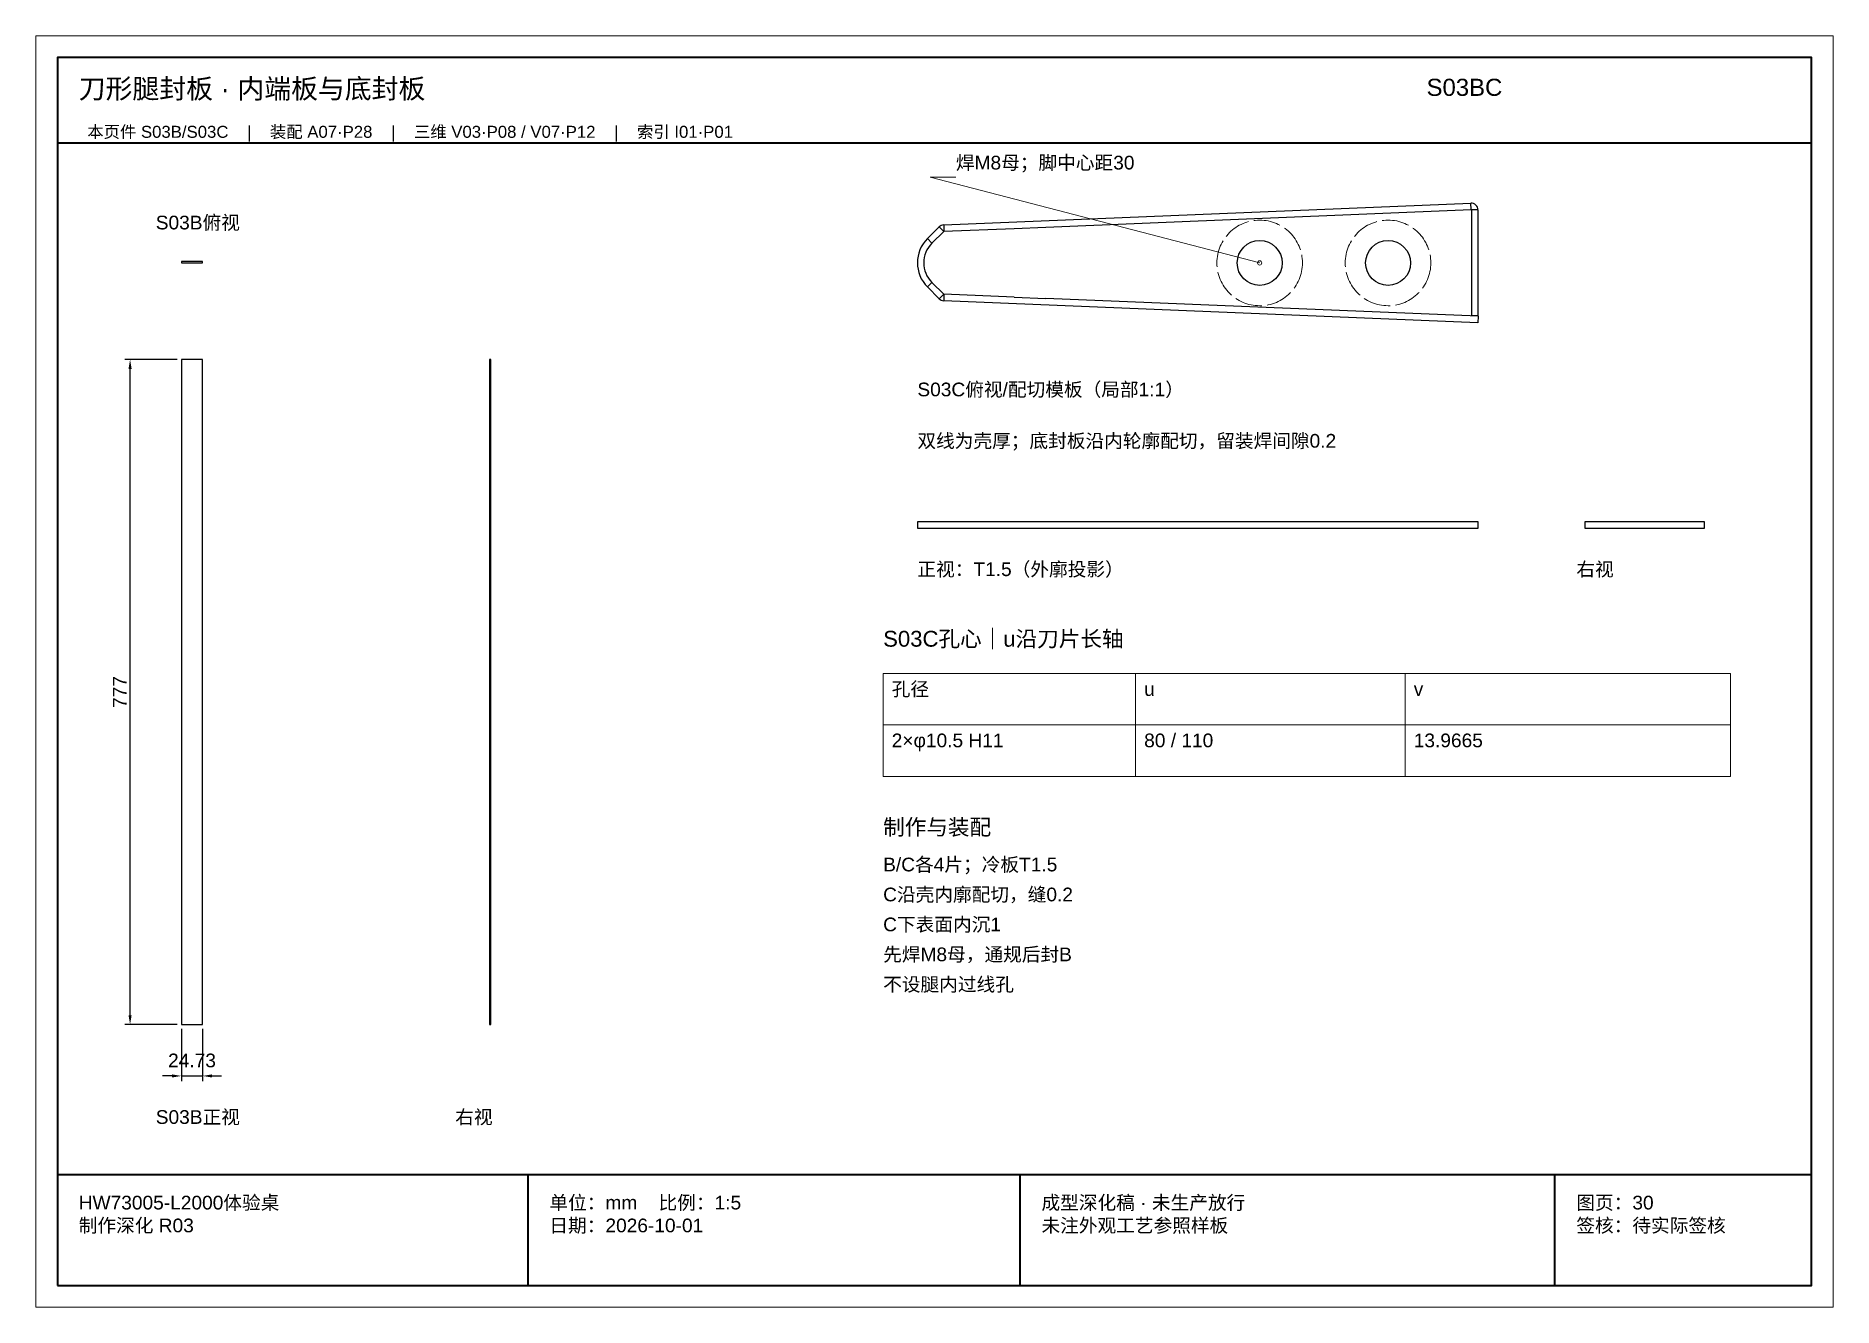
# Paper-space layout 'S03BC' of a CAD drawing. Header units: millimetres. Extents: x 0 to 420, y 0 to 297.
# The model-space entities are those that its viewports show. They can reach past a viewport. Long polylines and large blocks are cut down to what shows.
import ezdxf

# ---------------------------------------------------------------- set-up
doc = ezdxf.new("R2010")
doc.units = ezdxf.units.MM
doc.linetypes.add('DASHED', pattern=[1.524, 1.27, -0.254])
for name, color, linetype, lineweight in [('DIM', 7, 'Continuous', 13), ('FRAME', 7, 'Continuous', 35), ('HIDDEN', 8, 'DASHED', 13), ('NOTE', 7, 'Continuous', 18), ('OUTLINE', 7, 'Continuous', 25)]:
    doc.layers.add(name, color=color, linetype=linetype, lineweight=lineweight)
doc.styles.add('CN', font='Arial Unicode.ttf')
doc.dimstyles.new('D5_A3', dxfattribs={"dimtxt": 16, "dimasz": 11, "dimexe": 6, "dimexo": 5, "dimgap": 4, "dimtad": 1, "dimdsep": 46, "dimtxsty": 'CN', "dimcen": 2.5, "dimclrd": 7, "dimclre": 7, "dimclrt": 7, "dimazin": 3, "dimtfac": 1, "dimtmove": 0, "dimatfit": 3})

msp = doc.modelspace()

# ---------------------------------------------------------------- linework, layer by layer
at = {"layer": 'DIM'}
msp.add_lwpolyline([(169430, 1219.832), (169045, 1320), (169075, 1320)], dxfattribs=at)
for points in [[(168990, 680), (169285, 680), (169285, 740), (168990, 740)], [(169285, 680), (169600, 680), (169600, 740), (169285, 740)], [(169600, 680), (169980, 680), (169980, 740), (169600, 740)], [(168990, 620), (169285, 620), (169285, 680), (168990, 680)], [(169285, 620), (169600, 620), (169600, 680), (169285, 680)], [(169600, 620), (169980, 620), (169980, 680), (169600, 680)]]:
    msp.add_lwpolyline(points, close=True, dxfattribs=at)
msp.add_circle((169430, 1219.832), 2.5, dxfattribs=at)
at = {"layer": 'FRAME'}
for p, q in [((168025, 1360), (170075, 1360)), ((168025, 155), (170075, 155)), ((168575, 25), (168575, 155)), ((169150, 25), (169150, 155)), ((169775, 25), (169775, 155))]:
    msp.add_line(p, q, dxfattribs=at)
msp.add_lwpolyline([(168025, 25), (170075, 25), (170075, 1460), (168025, 1460)], close=True, dxfattribs=at)
at = {"layer": 'HIDDEN'}
for centre in [(169430, 1219.832), (169580, 1219.832)]:
    msp.add_circle(centre, 50, dxfattribs=at)
at = {"layer": 'OUTLINE'}
for p, q in [((169060.746, 1264.323), (169676.671, 1289.657)), ((169180.266, 1261.732), (169676.979, 1282.164)), ((169676.979, 1282.164), (169676.671, 1289.657)), ((169677.5, 1281.664), (169677.5, 1158)), ((169685, 1281.664), (169677.5, 1281.664)), ((169685, 1281.664), (169685, 1158)), ((169041.716, 1248.284), (169055.418, 1261.986)), ((169060.721, 1256.683), (169055.418, 1261.986)), ((169060.746, 1264.323), (169061.054, 1256.829)), ((169061.054, 1256.829), (169143.226, 1260.209)), ((169143.226, 1260.209), (169180.266, 1261.732)), ((169041.716, 1248.284), (169047.019, 1242.981)), ((169047.019, 1242.981), (169060.721, 1256.683)), ((169047.019, 1197.019), (169041.716, 1191.716)), ((169060.721, 1183.317), (169047.019, 1197.019)), ((169055.418, 1178.014), (169041.716, 1191.716)), ((169055.418, 1178.014), (169060.721, 1183.317)), ((169061.054, 1183.171), (169060.746, 1175.677)), ((169143.226, 1179.791), (169061.054, 1183.171)), ((169143.226, 1179.791), (169180.266, 1178.268)), ((169685.308, 1157.494), (169180.266, 1178.268)), ((169685, 1150), (169060.746, 1175.677)), ((169685, 1158), (169677.5, 1158)), ((169685.308, 1157.494), (169685, 1150))]:
    msp.add_line(p, q, dxfattribs=at)
for points in [[(168170, 1220), (168194.733, 1220), (168194.733, 1221.5), (168170, 1221.5)], [(168170, 330), (168194.733, 330), (168194.733, 1107), (168170, 1107)], [(168530, 330), (168531.5, 330), (168531.5, 1107), (168530, 1107)], [(169030, 910), (169685.31, 910), (169685.31, 917.5), (169030, 917.5)], [(169810, 910), (169949.665, 910), (169949.665, 917.5), (169810, 917.5)]]:
    msp.add_lwpolyline(points, close=True, dxfattribs=at)
for centre in [(169430, 1219.832), (169580, 1219.832)]:
    msp.add_circle(centre, 26.25, dxfattribs=at)
for centre, radius, start, end in [((169677, 1281.664), 8, 0, 92.355423), ((169677, 1281.664), 0.5, 0, 92.355423), ((169061.074, 1256.329), 8, 92.355423, 135), ((169070, 1220), 40, 135, 225), ((169070, 1220), 32.5, 135, 225), ((169061.074, 1256.329), 0.5, 92.355423, 135), ((169061.074, 1183.671), 8, 225, 267.644577), ((169061.074, 1183.671), 0.5, 225, 267.644577)]:
    msp.add_arc(centre, radius, start, end, dxfattribs=at)

# ---------------------------------------------------------------- texts
at = {"layer": 'NOTE', "attachment_point": 1, "style": 'CN'}
for s, insert, char_height, width in [('刀形腿封板 · 内端板与底封板', (168050, 1435), 23, 1550), ('S03BC', (169625, 1435), 20, 450), ('本页件 S03B/S03C    |    装配 A07·P28    |    三维 V03·P08 / V07·P12    |    索引 I01·P01', (168060, 1380), 14, 1980), ('焊M8母；脚中心距30', (169075, 1345), 16, 860), ('S03B俯视', (168140, 1275), 16, 600), ('S03C俯视/配切模板（局部1:1）', (169030, 1080), 16, 980), ('双线为壳厚；底封板沿内轮廓配切，留装焊间隙0.2', (169030, 1020), 16, 980), ('正视：T1.5（外廓投影）', (169030, 870), 16, 850), ('右视', (169800, 870), 16, 220), ('S03C孔心｜u沿刀片长轴', (168990, 790), 18.5, 990), ('孔径', (169000, 730), 16, 275), ('u', (169295, 730), 16, 295), ('v', (169610, 730), 16, 360), ('2×φ10.5 H11', (169000, 670), 16, 275), ('80 / 110', (169295, 670), 16, 295), ('13.9665', (169610, 670), 16, 360), ('制作与装配', (168990, 570), 18.5, 990), ('B/C各4片；冷板T1.5', (168990, 525), 16, 990), ('C沿壳内廓配切，缝0.2', (168990, 490), 16, 990), ('C下表面内沉1', (168990, 455), 16, 990), ('先焊M8母，通规后封B', (168990, 420), 16, 990), ('不设腿内过线孔', (168990, 385), 16, 990), ('S03B正视', (168140, 230), 16, 600), ('右视', (168490, 230), 16, 400), ('HW73005-L2000体验桌\\P制作深化 R03', (168050, 130), 16, 500), ('单位：mm    比例：1:5\\P日期：2026-10-01', (168600, 130), 16, 525), ('成型深化稿 · 未生产放行\\P未注外观工艺参照样板', (169175, 130), 16, 575), ('图页：30\\P签核：待实际签核', (169800, 130), 16, 275)]:
    msp.add_mtext(s, dxfattribs=dict(at, insert=insert, char_height=char_height, width=width))

# ---------------------------------------------------------------- dimensions: what is measured, and where the dimension line sits
at = {"layer": 'DIM'}
msp.add_linear_dim(base=(168110, 330), p1=(168170, 330), p2=(168170, 1107), angle=90, dimstyle='D5_A3', dxfattribs=at).render()
msp.add_linear_dim(base=(168170, 270), p1=(168170, 330), p2=(168194.733, 330), dimstyle='D5_A3', dxfattribs=at).render()

psp = doc.layouts.new('S03BC')

# ---------------------------------------------------------------- viewports
at = {"layer": 'Defpoints'}
psp.add_viewport(center=(210, 148.5), size=(420, 297), view_center_point=(169050, 742.5), view_height=1485, dxfattribs=at)

doc.saveas('drawing.dxf')
